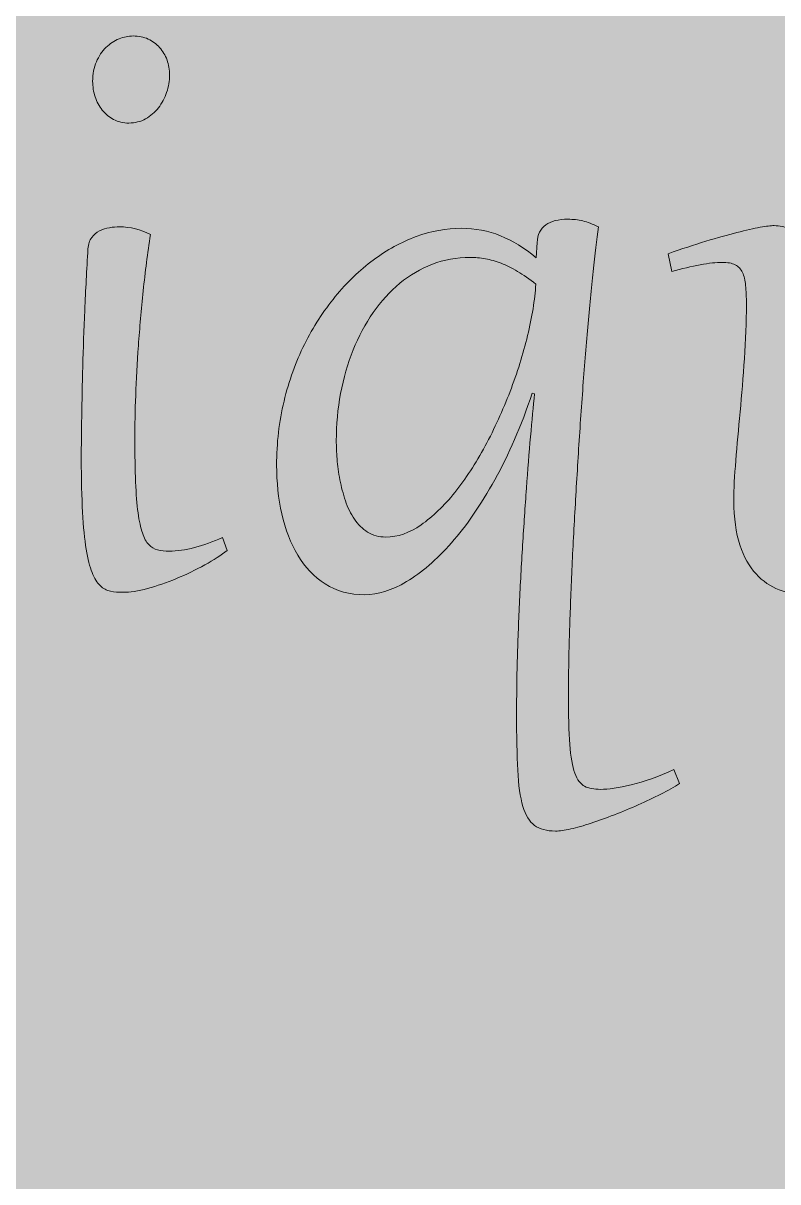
# Model space of a CAD drawing. Extents: x -4214 to -1795, y -2227 to -856.
# Drawn here: x -3194.9 to -3133.2, y -1884.3 to -1789.7 of the extents above; entities that cross this region are included whole.
import ezdxf

# ---------------------------------------------------------------- set-up
doc = ezdxf.new("R2010")
doc.units = 0
doc.header["$MEASUREMENT"] = 0
doc.layers.add('Layer 1', color=7, linetype='Continuous')

# ---------------------------------------------------------------- blocks, each defined once
blk = doc.blocks.new('block 14')
at = {"layer": 'Layer 1', "true_color": 0x2a3f49}
h = blk.add_hatch(color=149, dxfattribs=at)
h.dxf.hatch_style = 2
edge = h.paths.add_edge_path()
edge.add_spline(control_points=[(-3184.476, -1806.922), (-3184.704, -1808.447), (-3184.898, -1809.983), (-3185.06, -1811.519), (-3185.221, -1813.06), (-3185.352, -1814.545), (-3185.451, -1815.984), (-3185.554, -1817.417), (-3185.628, -1818.779), (-3185.674, -1820.059), (-3185.72, -1821.344), (-3185.743, -1822.501), (-3185.743, -1823.536), (-3185.743, -1824.928), (-3185.723, -1826.126), (-3185.684, -1827.13), (-3185.643, -1828.128), (-3185.577, -1828.973), (-3185.482, -1829.654), (-3185.387, -1830.34), (-3185.27, -1830.888), (-3185.129, -1831.297), (-3184.988, -1831.707), (-3184.814, -1832.024), (-3184.607, -1832.244), (-3184.399, -1832.465), (-3184.156, -1832.608), (-3183.882, -1832.68), (-3183.606, -1832.746), (-3183.293, -1832.777), (-3182.945, -1832.777), (-3182.3, -1832.777), (-3181.606, -1832.68), (-3180.862, -1832.485), (-3180.117, -1832.29), (-3179.361, -1832.019), (-3178.596, -1831.671), (-3178.596, -1831.671), (-3178.212, -1832.715), (-3178.212, -1832.715), (-3178.696, -1833.104), (-3179.303, -1833.504), (-3180.035, -1833.903), (-3180.767, -1834.308), (-3181.535, -1834.676), (-3182.341, -1835.014), (-3183.148, -1835.347), (-3183.936, -1835.618), (-3184.706, -1835.828), (-3185.48, -1836.038), (-3186.148, -1836.141), (-3186.711, -1836.141), (-3187.087, -1836.141), (-3187.43, -1836.11), (-3187.737, -1836.048), (-3188.047, -1835.992), (-3188.326, -1835.838), (-3188.575, -1835.598), (-3188.823, -1835.357), (-3189.043, -1834.999), (-3189.238, -1834.528), (-3189.432, -1834.062), (-3189.593, -1833.422), (-3189.721, -1832.618), (-3189.849, -1831.809), (-3189.947, -1830.806), (-3190.013, -1829.597), (-3190.08, -1828.389), (-3190.116, -1826.925), (-3190.116, -1825.205), (-3190.116, -1824.196), (-3190.105, -1823.059), (-3190.085, -1821.79), (-3190.064, -1820.525), (-3190.034, -1819.158), (-3189.993, -1817.704), (-3189.954, -1816.245), (-3189.901, -1814.709), (-3189.831, -1813.091), (-3189.765, -1811.473), (-3189.678, -1809.804), (-3189.57, -1808.089), (-3189.545, -1807.71), (-3189.442, -1807.408), (-3189.268, -1807.173), (-3189.094, -1806.937), (-3188.879, -1806.753), (-3188.623, -1806.625), (-3188.37, -1806.502), (-3188.098, -1806.415), (-3187.809, -1806.364), (-3187.52, -1806.318), (-3187.254, -1806.297), (-3187.013, -1806.297), (-3186.114, -1806.297), (-3185.267, -1806.502), (-3184.476, -1806.922)], knot_values=[0, 0, 0, 0, 1, 1, 1, 2, 2, 2, 3, 3, 3, 4, 4, 4, 5, 5, 5, 6, 6, 6, 7, 7, 7, 8, 8, 8, 9, 9, 9, 10, 10, 10, 11, 11, 11, 12, 12, 12, 13, 13, 13, 14, 14, 14, 15, 15, 15, 16, 16, 16, 17, 17, 17, 18, 18, 18, 19, 19, 19, 20, 20, 20, 21, 21, 21, 22, 22, 22, 23, 23, 23, 24, 24, 24, 25, 25, 25, 26, 26, 26, 27, 27, 27, 28, 28, 28, 29, 29, 29, 30, 30, 30, 31, 31, 31, 32, 32, 32, 32], degree=3, periodic=1)
edge = h.paths.add_edge_path()
edge.add_spline(control_points=[(-3186.227, -1797.819), (-3186.698, -1797.819), (-3187.113, -1797.721), (-3187.476, -1797.527), (-3187.84, -1797.332), (-3188.147, -1797.076), (-3188.403, -1796.759), (-3188.656, -1796.442), (-3188.854, -1796.083), (-3188.987, -1795.674), (-3189.12, -1795.264), (-3189.189, -1794.844), (-3189.189, -1794.414), (-3189.189, -1793.81), (-3189.086, -1793.277), (-3188.887, -1792.812), (-3188.685, -1792.351), (-3188.423, -1791.962), (-3188.101, -1791.644), (-3187.778, -1791.327), (-3187.423, -1791.091), (-3187.033, -1790.938), (-3186.644, -1790.784), (-3186.26, -1790.707), (-3185.884, -1790.707), (-3185.428, -1790.707), (-3185.019, -1790.789), (-3184.658, -1790.958), (-3184.294, -1791.127), (-3183.982, -1791.358), (-3183.721, -1791.655), (-3183.457, -1791.951), (-3183.258, -1792.289), (-3183.117, -1792.673), (-3182.976, -1793.052), (-3182.904, -1793.467), (-3182.904, -1793.907), (-3182.904, -1794.378), (-3182.986, -1794.844), (-3183.148, -1795.31), (-3183.306, -1795.771), (-3183.532, -1796.191), (-3183.821, -1796.57), (-3184.11, -1796.943), (-3184.458, -1797.245), (-3184.868, -1797.476), (-3185.277, -1797.701), (-3185.73, -1797.819), (-3186.227, -1797.819)], knot_values=[0, 0, 0, 0, 1, 1, 1, 2, 2, 2, 3, 3, 3, 4, 4, 4, 5, 5, 5, 6, 6, 6, 7, 7, 7, 8, 8, 8, 9, 9, 9, 10, 10, 10, 11, 11, 11, 12, 12, 12, 13, 13, 13, 14, 14, 14, 15, 15, 15, 16, 16, 16, 16], degree=3, periodic=1)
h = blk.add_hatch(color=149, dxfattribs=at)
h.dxf.hatch_style = 2
edge = h.paths.add_edge_path()
edge.add_spline(control_points=[(-3150.342, -1844.419), (-3150.342, -1846.15), (-3150.307, -1847.527), (-3150.232, -1848.556), (-3150.158, -1849.585), (-3150.02, -1850.368), (-3149.82, -1850.911), (-3149.618, -1851.459), (-3149.349, -1851.812), (-3149.014, -1851.981), (-3148.678, -1852.15), (-3148.248, -1852.232), (-3147.724, -1852.232), (-3147.081, -1852.232), (-3146.241, -1852.109), (-3145.207, -1851.858), (-3144.173, -1851.613), (-3143.011, -1851.198), (-3141.723, -1850.619), (-3141.723, -1850.619), (-3141.26, -1851.766), (-3141.26, -1851.766), (-3141.703, -1852.038), (-3142.217, -1852.319), (-3142.801, -1852.616), (-3143.385, -1852.908), (-3143.996, -1853.2), (-3144.634, -1853.492), (-3145.271, -1853.778), (-3145.921, -1854.05), (-3146.587, -1854.306), (-3147.253, -1854.562), (-3147.885, -1854.792), (-3148.489, -1854.992), (-3149.093, -1855.191), (-3149.649, -1855.35), (-3150.15, -1855.463), (-3150.655, -1855.58), (-3151.067, -1855.637), (-3151.389, -1855.637), (-3152.114, -1855.637), (-3152.685, -1855.483), (-3153.102, -1855.181), (-3153.519, -1854.879), (-3153.837, -1854.362), (-3154.059, -1853.62), (-3154.279, -1852.882), (-3154.42, -1851.894), (-3154.482, -1850.66), (-3154.541, -1849.426), (-3154.571, -1847.88), (-3154.571, -1846.027), (-3154.571, -1844.701), (-3154.551, -1843.272), (-3154.512, -1841.752), (-3154.471, -1840.226), (-3154.415, -1838.67), (-3154.341, -1837.077), (-3154.267, -1835.485), (-3154.18, -1833.888), (-3154.077, -1832.285), (-3153.977, -1830.678), (-3153.875, -1829.132), (-3153.765, -1827.642), (-3153.66, -1826.152), (-3153.547, -1824.749), (-3153.435, -1823.433), (-3153.32, -1822.117), (-3153.209, -1820.95), (-3153.102, -1819.931), (-3153.102, -1819.931), (-3153.304, -1819.89), (-3153.304, -1819.89), (-3154.19, -1822.547), (-3155.204, -1824.903), (-3156.343, -1826.945), (-3157.484, -1828.993), (-3158.667, -1830.714), (-3159.888, -1832.101), (-3161.109, -1833.494), (-3162.333, -1834.548), (-3163.554, -1835.265), (-3164.775, -1835.982), (-3165.909, -1836.34), (-3166.956, -1836.34), (-3168.218, -1836.34), (-3169.304, -1836.048), (-3170.21, -1835.454), (-3171.116, -1834.866), (-3171.861, -1834.082), (-3172.445, -1833.11), (-3173.028, -1832.137), (-3173.461, -1831.01), (-3173.745, -1829.736), (-3174.027, -1828.461), (-3174.167, -1827.14), (-3174.167, -1825.768), (-3174.167, -1823.945), (-3173.965, -1822.199), (-3173.563, -1820.535), (-3173.159, -1818.866), (-3172.603, -1817.32), (-3171.892, -1815.892), (-3171.18, -1814.463), (-3170.343, -1813.163), (-3169.383, -1811.996), (-3168.423, -1810.828), (-3167.386, -1809.83), (-3166.273, -1809.006), (-3165.159, -1808.176), (-3163.989, -1807.541), (-3162.768, -1807.091), (-3161.547, -1806.64), (-3160.318, -1806.415), (-3159.082, -1806.415), (-3157.943, -1806.415), (-3156.878, -1806.62), (-3155.89, -1807.019), (-3154.904, -1807.424), (-3153.926, -1808.028), (-3152.961, -1808.831), (-3152.961, -1808.831), (-3152.9, -1807.582), (-3152.9, -1807.582), (-3152.859, -1806.927), (-3152.621, -1806.441), (-3152.185, -1806.133), (-3151.75, -1805.826), (-3151.149, -1805.673), (-3150.383, -1805.673), (-3149.953, -1805.673), (-3149.546, -1805.719), (-3149.165, -1805.811), (-3148.781, -1805.908), (-3148.356, -1806.067), (-3147.885, -1806.297), (-3148.033, -1807.331), (-3148.182, -1808.545), (-3148.328, -1809.942), (-3148.476, -1811.335), (-3148.62, -1812.851), (-3148.763, -1814.484), (-3148.904, -1816.112), (-3149.039, -1817.832), (-3149.175, -1819.639), (-3149.308, -1821.442), (-3149.434, -1823.274), (-3149.546, -1825.123), (-3149.661, -1826.976), (-3149.769, -1828.819), (-3149.869, -1830.642), (-3149.971, -1832.47), (-3150.053, -1834.215), (-3150.122, -1835.89), (-3150.189, -1837.559), (-3150.243, -1839.125), (-3150.281, -1840.579), (-3150.322, -1842.039), (-3150.342, -1843.319), (-3150.342, -1844.419)], knot_values=[0, 0, 0, 0, 1, 1, 1, 2, 2, 2, 3, 3, 3, 4, 4, 4, 5, 5, 5, 6, 6, 6, 7, 7, 7, 8, 8, 8, 9, 9, 9, 10, 10, 10, 11, 11, 11, 12, 12, 12, 13, 13, 13, 14, 14, 14, 15, 15, 15, 16, 16, 16, 17, 17, 17, 18, 18, 18, 19, 19, 19, 20, 20, 20, 21, 21, 21, 22, 22, 22, 23, 23, 23, 24, 24, 24, 25, 25, 25, 26, 26, 26, 27, 27, 27, 28, 28, 28, 29, 29, 29, 30, 30, 30, 31, 31, 31, 32, 32, 32, 33, 33, 33, 34, 34, 34, 35, 35, 35, 36, 36, 36, 37, 37, 37, 38, 38, 38, 39, 39, 39, 40, 40, 40, 41, 41, 41, 42, 42, 42, 43, 43, 43, 44, 44, 44, 45, 45, 45, 46, 46, 46, 47, 47, 47, 48, 48, 48, 49, 49, 49, 50, 50, 50, 51, 51, 51, 52, 52, 52, 53, 53, 53, 53], degree=3, periodic=1)
edge = h.paths.add_edge_path()
edge.add_spline(control_points=[(-3153.002, -1810.966), (-3153.524, -1810.552), (-3154.021, -1810.204), (-3154.492, -1809.932), (-3154.96, -1809.656), (-3155.411, -1809.436), (-3155.841, -1809.267), (-3156.271, -1809.098), (-3156.696, -1808.975), (-3157.118, -1808.903), (-3157.543, -1808.831), (-3157.963, -1808.791), (-3158.378, -1808.791), (-3159.466, -1808.791), (-3160.49, -1808.975), (-3161.45, -1809.349), (-3162.41, -1809.717), (-3163.295, -1810.234), (-3164.107, -1810.905), (-3164.921, -1811.581), (-3165.645, -1812.379), (-3166.283, -1813.301), (-3166.92, -1814.228), (-3167.463, -1815.247), (-3167.914, -1816.352), (-3168.364, -1817.463), (-3168.707, -1818.646), (-3168.94, -1819.9), (-3169.176, -1821.155), (-3169.293, -1822.445), (-3169.293, -1823.776), (-3169.293, -1824.206), (-3169.273, -1824.698), (-3169.232, -1825.246), (-3169.193, -1825.799), (-3169.117, -1826.362), (-3169.001, -1826.945), (-3168.886, -1827.529), (-3168.735, -1828.102), (-3168.548, -1828.66), (-3168.362, -1829.219), (-3168.116, -1829.715), (-3167.814, -1830.161), (-3167.512, -1830.601), (-3167.153, -1830.959), (-3166.736, -1831.226), (-3166.319, -1831.497), (-3165.822, -1831.63), (-3165.246, -1831.63), (-3164.278, -1831.63), (-3163.318, -1831.297), (-3162.366, -1830.632), (-3161.411, -1829.966), (-3160.495, -1829.085), (-3159.617, -1827.985), (-3158.736, -1826.884), (-3157.912, -1825.619), (-3157.139, -1824.191), (-3156.368, -1822.757), (-3155.69, -1821.278), (-3155.106, -1819.747), (-3154.523, -1818.216), (-3154.044, -1816.695), (-3153.675, -1815.175), (-3153.307, -1813.659), (-3153.081, -1812.257), (-3153.002, -1810.966)], knot_values=[0, 0, 0, 0, 1, 1, 1, 2, 2, 2, 3, 3, 3, 4, 4, 4, 5, 5, 5, 6, 6, 6, 7, 7, 7, 8, 8, 8, 9, 9, 9, 10, 10, 10, 11, 11, 11, 12, 12, 12, 13, 13, 13, 14, 14, 14, 15, 15, 15, 16, 16, 16, 17, 17, 17, 18, 18, 18, 19, 19, 19, 20, 20, 20, 21, 21, 21, 22, 22, 22, 22], degree=3, periodic=1)
h = blk.add_hatch(color=149, dxfattribs=at)
h.dxf.hatch_style = 2
edge = h.paths.add_edge_path()
edge.add_spline(control_points=[(-3131.112, -1810.04), (-3131.112, -1810.956), (-3131.143, -1811.929), (-3131.204, -1812.973), (-3131.263, -1814.013), (-3131.338, -1815.067), (-3131.425, -1816.143), (-3131.512, -1817.218), (-3131.606, -1818.288), (-3131.706, -1819.353), (-3131.809, -1820.423), (-3131.901, -1821.431), (-3131.988, -1822.384), (-3132.077, -1823.341), (-3132.149, -1824.216), (-3132.211, -1825.015), (-3132.269, -1825.814), (-3132.3, -1826.479), (-3132.3, -1827.017), (-3132.3, -1828.614), (-3131.998, -1829.782), (-3131.394, -1830.524), (-3130.79, -1831.261), (-3129.986, -1831.63), (-3128.977, -1831.63), (-3127.836, -1831.63), (-3126.668, -1831.016), (-3125.473, -1829.787), (-3124.28, -1828.558), (-3123.138, -1826.761), (-3122.05, -1824.401), (-3120.962, -1822.035), (-3120.036, -1819.383), (-3119.27, -1816.434), (-3118.505, -1813.49), (-3118.016, -1810.311), (-3117.801, -1806.901), (-3117.801, -1806.901), (-3113.531, -1806.374), (-3113.531, -1806.374), (-3113.531, -1806.374), (-3113.208, -1806.394), (-3113.208, -1806.394), (-3113.331, -1807.669), (-3113.441, -1809.026), (-3113.541, -1810.454), (-3113.641, -1811.883), (-3113.733, -1813.311), (-3113.813, -1814.745), (-3113.894, -1816.173), (-3113.953, -1817.571), (-3113.994, -1818.943), (-3114.035, -1820.31), (-3114.056, -1821.575), (-3114.056, -1822.727), (-3114.056, -1824.918), (-3113.928, -1826.705), (-3113.672, -1828.097), (-3113.418, -1829.485), (-3113.088, -1830.58), (-3112.686, -1831.379), (-3112.282, -1832.178), (-3111.823, -1832.726), (-3111.306, -1833.028), (-3110.789, -1833.33), (-3110.27, -1833.483), (-3109.745, -1833.483), (-3109.438, -1833.483), (-3109.13, -1833.442), (-3108.828, -1833.36), (-3108.526, -1833.284), (-3108.242, -1833.186), (-3107.973, -1833.069), (-3107.705, -1832.956), (-3107.459, -1832.833), (-3107.239, -1832.695), (-3107.016, -1832.562), (-3106.824, -1832.444), (-3106.665, -1832.337), (-3106.665, -1832.337), (-3106, -1833.263), (-3106, -1833.263), (-3106.389, -1833.663), (-3106.832, -1834.041), (-3107.328, -1834.4), (-3107.825, -1834.753), (-3108.35, -1835.065), (-3108.9, -1835.326), (-3109.45, -1835.588), (-3110.026, -1835.792), (-3110.631, -1835.941), (-3111.235, -1836.089), (-3111.847, -1836.161), (-3112.463, -1836.161), (-3113.242, -1836.161), (-3113.997, -1836.007), (-3114.729, -1835.7), (-3115.461, -1835.388), (-3116.109, -1834.871), (-3116.672, -1834.149), (-3117.238, -1833.422), (-3117.691, -1832.454), (-3118.031, -1831.246), (-3118.374, -1830.038), (-3118.546, -1828.538), (-3118.546, -1826.735), (-3118.546, -1826.157), (-3118.533, -1825.573), (-3118.505, -1824.984), (-3118.479, -1824.396), (-3118.438, -1823.771), (-3118.384, -1823.111), (-3118.331, -1822.455), (-3118.262, -1821.744), (-3118.175, -1820.986), (-3118.085, -1820.228), (-3117.983, -1819.394), (-3117.862, -1818.477), (-3117.862, -1818.477), (-3118.082, -1818.441), (-3118.082, -1818.441), (-3118.996, -1821.81), (-3119.987, -1824.636), (-3121.054, -1826.92), (-3122.119, -1829.198), (-3123.215, -1831.041), (-3124.336, -1832.434), (-3125.458, -1833.831), (-3126.581, -1834.83), (-3127.71, -1835.424), (-3128.837, -1836.023), (-3129.912, -1836.32), (-3130.931, -1836.32), (-3131.696, -1836.32), (-3132.431, -1836.192), (-3133.137, -1835.931), (-3133.841, -1835.67), (-3134.468, -1835.239), (-3135.019, -1834.64), (-3135.569, -1834.041), (-3136.009, -1833.253), (-3136.34, -1832.275), (-3136.667, -1831.292), (-3136.831, -1830.084), (-3136.831, -1828.65), (-3136.831, -1827.708), (-3136.777, -1826.618), (-3136.67, -1825.379), (-3136.565, -1824.135), (-3136.447, -1822.814), (-3136.319, -1821.411), (-3136.191, -1820.008), (-3136.073, -1818.554), (-3135.966, -1817.059), (-3135.858, -1815.564), (-3135.805, -1814.084), (-3135.805, -1812.62), (-3135.805, -1812.026), (-3135.825, -1811.519), (-3135.866, -1811.089), (-3135.904, -1810.659), (-3135.994, -1810.301), (-3136.127, -1810.019), (-3136.263, -1809.738), (-3136.46, -1809.533), (-3136.721, -1809.395), (-3136.982, -1809.262), (-3137.343, -1809.195), (-3137.799, -1809.195), (-3138.254, -1809.195), (-3138.848, -1809.262), (-3139.581, -1809.395), (-3140.313, -1809.533), (-3141.081, -1809.712), (-3141.887, -1809.942), (-3141.887, -1809.942), (-3142.189, -1808.488), (-3142.189, -1808.488), (-3141.088, -1808.099), (-3140.064, -1807.761), (-3139.117, -1807.475), (-3138.173, -1807.183), (-3137.325, -1806.947), (-3136.58, -1806.758), (-3135.835, -1806.569), (-3135.203, -1806.43), (-3134.689, -1806.333), (-3134.171, -1806.241), (-3133.79, -1806.195), (-3133.549, -1806.195), (-3133.066, -1806.195), (-3132.671, -1806.282), (-3132.362, -1806.456), (-3132.052, -1806.63), (-3131.804, -1806.886), (-3131.617, -1807.224), (-3131.427, -1807.557), (-3131.297, -1807.961), (-3131.222, -1808.432), (-3131.151, -1808.898), (-3131.112, -1809.436), (-3131.112, -1810.04)], knot_values=[0, 0, 0, 0, 1, 1, 1, 2, 2, 2, 3, 3, 3, 4, 4, 4, 5, 5, 5, 6, 6, 6, 7, 7, 7, 8, 8, 8, 9, 9, 9, 10, 10, 10, 11, 11, 11, 12, 12, 12, 13, 13, 13, 14, 14, 14, 15, 15, 15, 16, 16, 16, 17, 17, 17, 18, 18, 18, 19, 19, 19, 20, 20, 20, 21, 21, 21, 22, 22, 22, 23, 23, 23, 24, 24, 24, 25, 25, 25, 26, 26, 26, 27, 27, 27, 28, 28, 28, 29, 29, 29, 30, 30, 30, 31, 31, 31, 32, 32, 32, 33, 33, 33, 34, 34, 34, 35, 35, 35, 36, 36, 36, 37, 37, 37, 38, 38, 38, 39, 39, 39, 40, 40, 40, 41, 41, 41, 42, 42, 42, 43, 43, 43, 44, 44, 44, 45, 45, 45, 46, 46, 46, 47, 47, 47, 48, 48, 48, 49, 49, 49, 50, 50, 50, 51, 51, 51, 52, 52, 52, 53, 53, 53, 54, 54, 54, 55, 55, 55, 56, 56, 56, 57, 57, 57, 58, 58, 58, 59, 59, 59, 60, 60, 60, 61, 61, 61, 62, 62, 62, 63, 63, 63, 64, 64, 64, 65, 65, 65, 66, 66, 66, 67, 67, 67, 67], degree=3, periodic=1)
at = {"layer": 'Layer 1', "lineweight": 0}
for points, knots in [([(-3186.227, -1797.819), (-3186.698, -1797.819), (-3187.113, -1797.721), (-3187.476, -1797.527), (-3187.84, -1797.332), (-3188.147, -1797.076), (-3188.403, -1796.759), (-3188.656, -1796.442), (-3188.854, -1796.083), (-3188.987, -1795.674), (-3189.12, -1795.264), (-3189.189, -1794.844), (-3189.189, -1794.414), (-3189.189, -1793.81), (-3189.086, -1793.277), (-3188.887, -1792.812), (-3188.685, -1792.351), (-3188.423, -1791.962), (-3188.101, -1791.644), (-3187.778, -1791.327), (-3187.423, -1791.091), (-3187.033, -1790.938), (-3186.644, -1790.784), (-3186.26, -1790.707), (-3185.884, -1790.707), (-3185.428, -1790.707), (-3185.019, -1790.789), (-3184.658, -1790.958), (-3184.294, -1791.127), (-3183.982, -1791.358), (-3183.721, -1791.655), (-3183.457, -1791.951), (-3183.258, -1792.289), (-3183.117, -1792.673), (-3182.976, -1793.052), (-3182.904, -1793.467), (-3182.904, -1793.907), (-3182.904, -1794.378), (-3182.986, -1794.844), (-3183.148, -1795.31), (-3183.306, -1795.771), (-3183.532, -1796.191), (-3183.821, -1796.57), (-3184.11, -1796.943), (-3184.458, -1797.245), (-3184.868, -1797.476), (-3185.277, -1797.701), (-3185.73, -1797.819), (-3186.227, -1797.819)], [0, 0, 0, 0, 1, 1, 1, 2, 2, 2, 3, 3, 3, 4, 4, 4, 5, 5, 5, 6, 6, 6, 7, 7, 7, 8, 8, 8, 9, 9, 9, 10, 10, 10, 11, 11, 11, 12, 12, 12, 13, 13, 13, 14, 14, 14, 15, 15, 15, 16, 16, 16, 16]), ([(-3184.476, -1806.922), (-3184.704, -1808.447), (-3184.898, -1809.983), (-3185.06, -1811.519), (-3185.221, -1813.06), (-3185.352, -1814.545), (-3185.451, -1815.984), (-3185.554, -1817.417), (-3185.628, -1818.779), (-3185.674, -1820.059), (-3185.72, -1821.344), (-3185.743, -1822.501), (-3185.743, -1823.536), (-3185.743, -1824.928), (-3185.723, -1826.126), (-3185.684, -1827.13), (-3185.643, -1828.128), (-3185.577, -1828.973), (-3185.482, -1829.654), (-3185.387, -1830.34), (-3185.27, -1830.888), (-3185.129, -1831.297), (-3184.988, -1831.707), (-3184.814, -1832.024), (-3184.607, -1832.244), (-3184.399, -1832.465), (-3184.156, -1832.608), (-3183.882, -1832.68), (-3183.606, -1832.746), (-3183.293, -1832.777), (-3182.945, -1832.777), (-3182.3, -1832.777), (-3181.606, -1832.68), (-3180.862, -1832.485), (-3180.117, -1832.29), (-3179.361, -1832.019), (-3178.596, -1831.671), (-3178.596, -1831.671), (-3178.212, -1832.715), (-3178.212, -1832.715), (-3178.696, -1833.104), (-3179.303, -1833.504), (-3180.035, -1833.903), (-3180.767, -1834.308), (-3181.535, -1834.676), (-3182.341, -1835.014), (-3183.148, -1835.347), (-3183.936, -1835.618), (-3184.706, -1835.828), (-3185.48, -1836.038), (-3186.148, -1836.141), (-3186.711, -1836.141), (-3187.087, -1836.141), (-3187.43, -1836.11), (-3187.737, -1836.048), (-3188.047, -1835.992), (-3188.326, -1835.838), (-3188.575, -1835.598), (-3188.823, -1835.357), (-3189.043, -1834.999), (-3189.238, -1834.528), (-3189.432, -1834.062), (-3189.593, -1833.422), (-3189.721, -1832.618), (-3189.849, -1831.809), (-3189.947, -1830.806), (-3190.013, -1829.597), (-3190.08, -1828.389), (-3190.116, -1826.925), (-3190.116, -1825.205), (-3190.116, -1824.196), (-3190.105, -1823.059), (-3190.085, -1821.79), (-3190.064, -1820.525), (-3190.034, -1819.158), (-3189.993, -1817.704), (-3189.954, -1816.245), (-3189.901, -1814.709), (-3189.831, -1813.091), (-3189.765, -1811.473), (-3189.678, -1809.804), (-3189.57, -1808.089), (-3189.545, -1807.71), (-3189.442, -1807.408), (-3189.268, -1807.173), (-3189.094, -1806.937), (-3188.879, -1806.753), (-3188.623, -1806.625), (-3188.37, -1806.502), (-3188.098, -1806.415), (-3187.809, -1806.364), (-3187.52, -1806.318), (-3187.254, -1806.297), (-3187.013, -1806.297), (-3186.114, -1806.297), (-3185.267, -1806.502), (-3184.476, -1806.922)], [0, 0, 0, 0, 1, 1, 1, 2, 2, 2, 3, 3, 3, 4, 4, 4, 5, 5, 5, 6, 6, 6, 7, 7, 7, 8, 8, 8, 9, 9, 9, 10, 10, 10, 11, 11, 11, 12, 12, 12, 13, 13, 13, 14, 14, 14, 15, 15, 15, 16, 16, 16, 17, 17, 17, 18, 18, 18, 19, 19, 19, 20, 20, 20, 21, 21, 21, 22, 22, 22, 23, 23, 23, 24, 24, 24, 25, 25, 25, 26, 26, 26, 27, 27, 27, 28, 28, 28, 29, 29, 29, 30, 30, 30, 31, 31, 31, 32, 32, 32, 32]), ([(-3150.342, -1844.419), (-3150.342, -1846.15), (-3150.307, -1847.527), (-3150.232, -1848.556), (-3150.158, -1849.585), (-3150.02, -1850.368), (-3149.82, -1850.911), (-3149.618, -1851.459), (-3149.349, -1851.812), (-3149.014, -1851.981), (-3148.678, -1852.15), (-3148.248, -1852.232), (-3147.724, -1852.232), (-3147.081, -1852.232), (-3146.241, -1852.109), (-3145.207, -1851.858), (-3144.173, -1851.613), (-3143.011, -1851.198), (-3141.723, -1850.619), (-3141.723, -1850.619), (-3141.26, -1851.766), (-3141.26, -1851.766), (-3141.703, -1852.038), (-3142.217, -1852.319), (-3142.801, -1852.616), (-3143.385, -1852.908), (-3143.996, -1853.2), (-3144.634, -1853.492), (-3145.271, -1853.778), (-3145.921, -1854.05), (-3146.587, -1854.306), (-3147.253, -1854.562), (-3147.885, -1854.792), (-3148.489, -1854.992), (-3149.093, -1855.191), (-3149.649, -1855.35), (-3150.15, -1855.463), (-3150.655, -1855.58), (-3151.067, -1855.637), (-3151.389, -1855.637), (-3152.114, -1855.637), (-3152.685, -1855.483), (-3153.102, -1855.181), (-3153.519, -1854.879), (-3153.837, -1854.362), (-3154.059, -1853.62), (-3154.279, -1852.882), (-3154.42, -1851.894), (-3154.482, -1850.66), (-3154.541, -1849.426), (-3154.571, -1847.88), (-3154.571, -1846.027), (-3154.571, -1844.701), (-3154.551, -1843.272), (-3154.512, -1841.752), (-3154.471, -1840.226), (-3154.415, -1838.67), (-3154.341, -1837.077), (-3154.267, -1835.485), (-3154.18, -1833.888), (-3154.077, -1832.285), (-3153.977, -1830.678), (-3153.875, -1829.132), (-3153.765, -1827.642), (-3153.66, -1826.152), (-3153.547, -1824.749), (-3153.435, -1823.433), (-3153.32, -1822.117), (-3153.209, -1820.95), (-3153.102, -1819.931), (-3153.102, -1819.931), (-3153.304, -1819.89), (-3153.304, -1819.89), (-3154.19, -1822.547), (-3155.204, -1824.903), (-3156.343, -1826.945), (-3157.484, -1828.993), (-3158.667, -1830.714), (-3159.888, -1832.101), (-3161.109, -1833.494), (-3162.333, -1834.548), (-3163.554, -1835.265), (-3164.775, -1835.982), (-3165.909, -1836.34), (-3166.956, -1836.34), (-3168.218, -1836.34), (-3169.304, -1836.048), (-3170.21, -1835.454), (-3171.116, -1834.866), (-3171.861, -1834.082), (-3172.445, -1833.11), (-3173.028, -1832.137), (-3173.461, -1831.01), (-3173.745, -1829.736), (-3174.027, -1828.461), (-3174.167, -1827.14), (-3174.167, -1825.768), (-3174.167, -1823.945), (-3173.965, -1822.199), (-3173.563, -1820.535), (-3173.159, -1818.866), (-3172.603, -1817.32), (-3171.892, -1815.892), (-3171.18, -1814.463), (-3170.343, -1813.163), (-3169.383, -1811.996), (-3168.423, -1810.828), (-3167.386, -1809.83), (-3166.273, -1809.006), (-3165.159, -1808.176), (-3163.989, -1807.541), (-3162.768, -1807.091), (-3161.547, -1806.64), (-3160.318, -1806.415), (-3159.082, -1806.415), (-3157.943, -1806.415), (-3156.878, -1806.62), (-3155.89, -1807.019), (-3154.904, -1807.424), (-3153.926, -1808.028), (-3152.961, -1808.831), (-3152.961, -1808.831), (-3152.9, -1807.582), (-3152.9, -1807.582), (-3152.859, -1806.927), (-3152.621, -1806.441), (-3152.185, -1806.133), (-3151.75, -1805.826), (-3151.149, -1805.673), (-3150.383, -1805.673), (-3149.953, -1805.673), (-3149.546, -1805.719), (-3149.165, -1805.811), (-3148.781, -1805.908), (-3148.356, -1806.067), (-3147.885, -1806.297), (-3148.033, -1807.331), (-3148.182, -1808.545), (-3148.328, -1809.942), (-3148.476, -1811.335), (-3148.62, -1812.851), (-3148.763, -1814.484), (-3148.904, -1816.112), (-3149.039, -1817.832), (-3149.175, -1819.639), (-3149.308, -1821.442), (-3149.434, -1823.274), (-3149.546, -1825.123), (-3149.661, -1826.976), (-3149.769, -1828.819), (-3149.869, -1830.642), (-3149.971, -1832.47), (-3150.053, -1834.215), (-3150.122, -1835.89), (-3150.189, -1837.559), (-3150.243, -1839.125), (-3150.281, -1840.579), (-3150.322, -1842.039), (-3150.342, -1843.319), (-3150.342, -1844.419)], [0, 0, 0, 0, 1, 1, 1, 2, 2, 2, 3, 3, 3, 4, 4, 4, 5, 5, 5, 6, 6, 6, 7, 7, 7, 8, 8, 8, 9, 9, 9, 10, 10, 10, 11, 11, 11, 12, 12, 12, 13, 13, 13, 14, 14, 14, 15, 15, 15, 16, 16, 16, 17, 17, 17, 18, 18, 18, 19, 19, 19, 20, 20, 20, 21, 21, 21, 22, 22, 22, 23, 23, 23, 24, 24, 24, 25, 25, 25, 26, 26, 26, 27, 27, 27, 28, 28, 28, 29, 29, 29, 30, 30, 30, 31, 31, 31, 32, 32, 32, 33, 33, 33, 34, 34, 34, 35, 35, 35, 36, 36, 36, 37, 37, 37, 38, 38, 38, 39, 39, 39, 40, 40, 40, 41, 41, 41, 42, 42, 42, 43, 43, 43, 44, 44, 44, 45, 45, 45, 46, 46, 46, 47, 47, 47, 48, 48, 48, 49, 49, 49, 50, 50, 50, 51, 51, 51, 52, 52, 52, 53, 53, 53, 53]), ([(-3131.112, -1810.04), (-3131.112, -1810.956), (-3131.143, -1811.929), (-3131.204, -1812.973), (-3131.263, -1814.013), (-3131.338, -1815.067), (-3131.425, -1816.143), (-3131.512, -1817.218), (-3131.606, -1818.288), (-3131.706, -1819.353), (-3131.809, -1820.423), (-3131.901, -1821.431), (-3131.988, -1822.384), (-3132.077, -1823.341), (-3132.149, -1824.216), (-3132.211, -1825.015), (-3132.269, -1825.814), (-3132.3, -1826.479), (-3132.3, -1827.017), (-3132.3, -1828.614), (-3131.998, -1829.782), (-3131.394, -1830.524), (-3130.79, -1831.261), (-3129.986, -1831.63), (-3128.977, -1831.63), (-3127.836, -1831.63), (-3126.668, -1831.016), (-3125.473, -1829.787), (-3124.28, -1828.558), (-3123.138, -1826.761), (-3122.05, -1824.401), (-3120.962, -1822.035), (-3120.036, -1819.383), (-3119.27, -1816.434), (-3118.505, -1813.49), (-3118.016, -1810.311), (-3117.801, -1806.901), (-3117.801, -1806.901), (-3113.531, -1806.374), (-3113.531, -1806.374), (-3113.531, -1806.374), (-3113.208, -1806.394), (-3113.208, -1806.394), (-3113.331, -1807.669), (-3113.441, -1809.026), (-3113.541, -1810.454), (-3113.641, -1811.883), (-3113.733, -1813.311), (-3113.813, -1814.745), (-3113.894, -1816.173), (-3113.953, -1817.571), (-3113.994, -1818.943), (-3114.035, -1820.31), (-3114.056, -1821.575), (-3114.056, -1822.727), (-3114.056, -1824.918), (-3113.928, -1826.705), (-3113.672, -1828.097), (-3113.418, -1829.485), (-3113.088, -1830.58), (-3112.686, -1831.379), (-3112.282, -1832.178), (-3111.823, -1832.726), (-3111.306, -1833.028), (-3110.789, -1833.33), (-3110.27, -1833.483), (-3109.745, -1833.483), (-3109.438, -1833.483), (-3109.13, -1833.442), (-3108.828, -1833.36), (-3108.526, -1833.284), (-3108.242, -1833.186), (-3107.973, -1833.069), (-3107.705, -1832.956), (-3107.459, -1832.833), (-3107.239, -1832.695), (-3107.016, -1832.562), (-3106.824, -1832.444), (-3106.665, -1832.337), (-3106.665, -1832.337), (-3106, -1833.263), (-3106, -1833.263), (-3106.389, -1833.663), (-3106.832, -1834.041), (-3107.328, -1834.4), (-3107.825, -1834.753), (-3108.35, -1835.065), (-3108.9, -1835.326), (-3109.45, -1835.588), (-3110.026, -1835.792), (-3110.631, -1835.941), (-3111.235, -1836.089), (-3111.847, -1836.161), (-3112.463, -1836.161), (-3113.242, -1836.161), (-3113.997, -1836.007), (-3114.729, -1835.7), (-3115.461, -1835.388), (-3116.109, -1834.871), (-3116.672, -1834.149), (-3117.238, -1833.422), (-3117.691, -1832.454), (-3118.031, -1831.246), (-3118.374, -1830.038), (-3118.546, -1828.538), (-3118.546, -1826.735), (-3118.546, -1826.157), (-3118.533, -1825.573), (-3118.505, -1824.984), (-3118.479, -1824.396), (-3118.438, -1823.771), (-3118.384, -1823.111), (-3118.331, -1822.455), (-3118.262, -1821.744), (-3118.175, -1820.986), (-3118.085, -1820.228), (-3117.983, -1819.394), (-3117.862, -1818.477), (-3117.862, -1818.477), (-3118.082, -1818.441), (-3118.082, -1818.441), (-3118.996, -1821.81), (-3119.987, -1824.636), (-3121.054, -1826.92), (-3122.119, -1829.198), (-3123.215, -1831.041), (-3124.336, -1832.434), (-3125.458, -1833.831), (-3126.581, -1834.83), (-3127.71, -1835.424), (-3128.837, -1836.023), (-3129.912, -1836.32), (-3130.931, -1836.32), (-3131.696, -1836.32), (-3132.431, -1836.192), (-3133.137, -1835.931), (-3133.841, -1835.67), (-3134.468, -1835.239), (-3135.019, -1834.64), (-3135.569, -1834.041), (-3136.009, -1833.253), (-3136.34, -1832.275), (-3136.667, -1831.292), (-3136.831, -1830.084), (-3136.831, -1828.65), (-3136.831, -1827.708), (-3136.777, -1826.618), (-3136.67, -1825.379), (-3136.565, -1824.135), (-3136.447, -1822.814), (-3136.319, -1821.411), (-3136.191, -1820.008), (-3136.073, -1818.554), (-3135.966, -1817.059), (-3135.858, -1815.564), (-3135.805, -1814.084), (-3135.805, -1812.62), (-3135.805, -1812.026), (-3135.825, -1811.519), (-3135.866, -1811.089), (-3135.904, -1810.659), (-3135.994, -1810.301), (-3136.127, -1810.019), (-3136.263, -1809.738), (-3136.46, -1809.533), (-3136.721, -1809.395), (-3136.982, -1809.262), (-3137.343, -1809.195), (-3137.799, -1809.195), (-3138.254, -1809.195), (-3138.848, -1809.262), (-3139.581, -1809.395), (-3140.313, -1809.533), (-3141.081, -1809.712), (-3141.887, -1809.942), (-3141.887, -1809.942), (-3142.189, -1808.488), (-3142.189, -1808.488), (-3141.088, -1808.099), (-3140.064, -1807.761), (-3139.117, -1807.475), (-3138.173, -1807.183), (-3137.325, -1806.947), (-3136.58, -1806.758), (-3135.835, -1806.569), (-3135.203, -1806.43), (-3134.689, -1806.333), (-3134.171, -1806.241), (-3133.79, -1806.195), (-3133.549, -1806.195), (-3133.066, -1806.195), (-3132.671, -1806.282), (-3132.362, -1806.456), (-3132.052, -1806.63), (-3131.804, -1806.886), (-3131.617, -1807.224), (-3131.427, -1807.557), (-3131.297, -1807.961), (-3131.222, -1808.432), (-3131.151, -1808.898), (-3131.112, -1809.436), (-3131.112, -1810.04)], [0, 0, 0, 0, 1, 1, 1, 2, 2, 2, 3, 3, 3, 4, 4, 4, 5, 5, 5, 6, 6, 6, 7, 7, 7, 8, 8, 8, 9, 9, 9, 10, 10, 10, 11, 11, 11, 12, 12, 12, 13, 13, 13, 14, 14, 14, 15, 15, 15, 16, 16, 16, 17, 17, 17, 18, 18, 18, 19, 19, 19, 20, 20, 20, 21, 21, 21, 22, 22, 22, 23, 23, 23, 24, 24, 24, 25, 25, 25, 26, 26, 26, 27, 27, 27, 28, 28, 28, 29, 29, 29, 30, 30, 30, 31, 31, 31, 32, 32, 32, 33, 33, 33, 34, 34, 34, 35, 35, 35, 36, 36, 36, 37, 37, 37, 38, 38, 38, 39, 39, 39, 40, 40, 40, 41, 41, 41, 42, 42, 42, 43, 43, 43, 44, 44, 44, 45, 45, 45, 46, 46, 46, 47, 47, 47, 48, 48, 48, 49, 49, 49, 50, 50, 50, 51, 51, 51, 52, 52, 52, 53, 53, 53, 54, 54, 54, 55, 55, 55, 56, 56, 56, 57, 57, 57, 58, 58, 58, 59, 59, 59, 60, 60, 60, 61, 61, 61, 62, 62, 62, 63, 63, 63, 64, 64, 64, 65, 65, 65, 66, 66, 66, 67, 67, 67, 67]), ([(-3153.002, -1810.966), (-3153.524, -1810.552), (-3154.021, -1810.204), (-3154.492, -1809.932), (-3154.96, -1809.656), (-3155.411, -1809.436), (-3155.841, -1809.267), (-3156.271, -1809.098), (-3156.696, -1808.975), (-3157.118, -1808.903), (-3157.543, -1808.831), (-3157.963, -1808.791), (-3158.378, -1808.791), (-3159.466, -1808.791), (-3160.49, -1808.975), (-3161.45, -1809.349), (-3162.41, -1809.717), (-3163.295, -1810.234), (-3164.107, -1810.905), (-3164.921, -1811.581), (-3165.645, -1812.379), (-3166.283, -1813.301), (-3166.92, -1814.228), (-3167.463, -1815.247), (-3167.914, -1816.352), (-3168.364, -1817.463), (-3168.707, -1818.646), (-3168.94, -1819.9), (-3169.176, -1821.155), (-3169.293, -1822.445), (-3169.293, -1823.776), (-3169.293, -1824.206), (-3169.273, -1824.698), (-3169.232, -1825.246), (-3169.193, -1825.799), (-3169.117, -1826.362), (-3169.001, -1826.945), (-3168.886, -1827.529), (-3168.735, -1828.102), (-3168.548, -1828.66), (-3168.362, -1829.219), (-3168.116, -1829.715), (-3167.814, -1830.161), (-3167.512, -1830.601), (-3167.153, -1830.959), (-3166.736, -1831.226), (-3166.319, -1831.497), (-3165.822, -1831.63), (-3165.246, -1831.63), (-3164.278, -1831.63), (-3163.318, -1831.297), (-3162.366, -1830.632), (-3161.411, -1829.966), (-3160.495, -1829.085), (-3159.617, -1827.985), (-3158.736, -1826.884), (-3157.912, -1825.619), (-3157.139, -1824.191), (-3156.368, -1822.757), (-3155.69, -1821.278), (-3155.106, -1819.747), (-3154.523, -1818.216), (-3154.044, -1816.695), (-3153.675, -1815.175), (-3153.307, -1813.659), (-3153.081, -1812.257), (-3153.002, -1810.966)], [0, 0, 0, 0, 1, 1, 1, 2, 2, 2, 3, 3, 3, 4, 4, 4, 5, 5, 5, 6, 6, 6, 7, 7, 7, 8, 8, 8, 9, 9, 9, 10, 10, 10, 11, 11, 11, 12, 12, 12, 13, 13, 13, 14, 14, 14, 15, 15, 15, 16, 16, 16, 17, 17, 17, 18, 18, 18, 19, 19, 19, 20, 20, 20, 21, 21, 21, 22, 22, 22, 22])]:
    blk.add_open_spline(points, degree=3, knots=knots, dxfattribs=at)
blk = doc.blocks.new('block 13')
at = {"layer": 'Layer 1'}
blk.add_blockref('block 14', (0, 0), dxfattribs=at)
blk = doc.blocks.new('block 3')
at = {"layer": 'Layer 1'}
blk.add_blockref('block 13', (0, 0), dxfattribs=at)
blk = doc.blocks.new('block 2')
at = {"layer": 'Layer 1', "true_color": 0xd1f7fe}
h = blk.add_hatch(color=7, dxfattribs=at)
h.dxf.hatch_style = 2
edge = h.paths.add_edge_path()
edge.add_spline(control_points=[(-1794.659, -1541.431), (-1798.649, -1538.412), (-1802.263, -1532.957), (-1802.263, -1532.957), (-1818.61, -1510.462), (-1812.956, -1476.786), (-1816.44, -1444.447), (-1820.965, -1402.431), (-1845.854, -1390.896), (-1845.854, -1390.896), (-1804.05, -1322.514), (-1892.292, -1300.542), (-1892.292, -1235.18), (-1892.292, -1185.07), (-1862.628, -1142.357), (-1862.628, -1091.812), (-1862.628, -1048.7), (-1902.166, -1036.972), (-1902.166, -1036.972), (-1867.403, -1000.374), (-1890.029, -934.189), (-1946.844, -934.189), (-2005.099, -934.189), (-2041.371, -964.397), (-2090.141, -964.397), (-2164.557, -964.397), (-2207.797, -887.503), (-2269.21, -938.656), (-2361.653, -869.927), (-2476.864, -966.117), (-2551.279, -966.117), (-2625.692, -966.117), (-2641.586, -875.556), (-2696.264, -901.096), (-2661.195, -910.159), (-2669.29, -950.941), (-2696.643, -950.941), (-2728.631, -950.941), (-2744.91, -917.987), (-2781.111, -917.987), (-2815.612, -917.987), (-2899.41, -972.274), (-2996.855, -864.274), (-2996.855, -864.274), (-2999.685, -861.048), (-3004.227, -855.723), (-3008.771, -861.048), (-3011.602, -864.274), (-3011.602, -864.274), (-3109.046, -972.274), (-3192.844, -917.987), (-3227.345, -917.987), (-3263.546, -917.987), (-3279.825, -950.941), (-3311.816, -950.941), (-3339.168, -950.941), (-3347.261, -910.159), (-3312.192, -901.096), (-3366.87, -875.556), (-3382.764, -966.117), (-3457.177, -966.117), (-3531.593, -966.117), (-3646.803, -869.927), (-3739.248, -938.656), (-3800.66, -887.503), (-3843.9, -964.397), (-3918.315, -964.397), (-3967.085, -964.397), (-4003.357, -934.189), (-4061.612, -934.189), (-4118.429, -934.189), (-4141.053, -1000.374), (-4106.29, -1036.972), (-4106.29, -1036.972), (-4145.828, -1048.7), (-4145.828, -1091.812), (-4145.828, -1142.357), (-4116.166, -1185.07), (-4116.166, -1235.18), (-4116.166, -1300.542), (-4204.407, -1322.514), (-4162.603, -1390.896), (-4162.603, -1390.896), (-4187.491, -1402.431), (-4192.018, -1444.447), (-4195.5, -1476.786), (-4189.846, -1510.462), (-4206.193, -1532.957), (-4206.193, -1532.957), (-4209.854, -1538.247), (-4213.797, -1541.431), (-4209.783, -1544.99), (-4206.193, -1549.904), (-4206.193, -1549.904), (-4189.846, -1572.399), (-4195.5, -1606.075), (-4192.018, -1638.414), (-4187.491, -1680.43), (-4162.603, -1691.965), (-4162.603, -1691.965), (-4204.407, -1760.348), (-4116.166, -1782.319), (-4116.166, -1847.681), (-4116.166, -1897.791), (-4145.828, -1940.504), (-4145.828, -1991.049), (-4145.828, -2034.161), (-4106.29, -2045.889), (-4106.29, -2045.889), (-4141.053, -2082.487), (-4118.429, -2148.672), (-4061.612, -2148.672), (-4003.357, -2148.672), (-3967.085, -2118.464), (-3918.315, -2118.464), (-3843.9, -2118.464), (-3800.66, -2195.358), (-3739.248, -2144.207), (-3646.803, -2212.934), (-3531.593, -2116.744), (-3457.177, -2116.744), (-3382.764, -2116.744), (-3366.87, -2207.305), (-3312.192, -2181.765), (-3347.261, -2172.702), (-3339.168, -2131.92), (-3311.816, -2131.92), (-3279.825, -2131.92), (-3263.546, -2164.874), (-3227.345, -2164.874), (-3192.844, -2164.874), (-3109.046, -2110.587), (-3011.602, -2218.587), (-3011.602, -2218.587), (-3008.771, -2221.813), (-3004.227, -2227.138), (-2999.685, -2221.813), (-2996.855, -2218.587), (-2996.855, -2218.587), (-2899.41, -2110.587), (-2815.612, -2164.874), (-2781.111, -2164.874), (-2744.91, -2164.874), (-2728.631, -2131.92), (-2696.643, -2131.92), (-2669.29, -2131.92), (-2661.195, -2172.702), (-2696.264, -2181.765), (-2641.586, -2207.305), (-2625.692, -2116.744), (-2551.279, -2116.744), (-2476.864, -2116.744), (-2361.653, -2212.934), (-2269.21, -2144.207), (-2207.797, -2195.358), (-2164.557, -2118.464), (-2090.141, -2118.464), (-2041.371, -2118.464), (-2005.099, -2148.672), (-1946.844, -2148.672), (-1890.029, -2148.672), (-1867.403, -2082.487), (-1902.166, -2045.889), (-1902.166, -2045.889), (-1862.628, -2034.161), (-1862.628, -1991.049), (-1862.628, -1940.504), (-1892.292, -1897.791), (-1892.292, -1847.681), (-1892.292, -1782.319), (-1804.05, -1760.348), (-1845.854, -1691.965), (-1845.854, -1691.965), (-1820.965, -1680.43), (-1816.44, -1638.414), (-1812.956, -1606.075), (-1818.61, -1572.399), (-1802.263, -1549.904), (-1802.263, -1549.904), (-1799.123, -1544.754), (-1794.659, -1541.431)], knot_values=[0, 0, 0, 0, 1, 1, 1, 2, 2, 2, 3, 3, 3, 4, 4, 4, 5, 5, 5, 6, 6, 6, 7, 7, 7, 8, 8, 8, 9, 9, 9, 10, 10, 10, 11, 11, 11, 12, 12, 12, 13, 13, 13, 14, 14, 14, 15, 15, 15, 16, 16, 16, 17, 17, 17, 18, 18, 18, 19, 19, 19, 20, 20, 20, 21, 21, 21, 22, 22, 22, 23, 23, 23, 24, 24, 24, 25, 25, 25, 26, 26, 26, 27, 27, 27, 28, 28, 28, 29, 29, 29, 30, 30, 30, 31, 31, 31, 32, 32, 32, 33, 33, 33, 34, 34, 34, 35, 35, 35, 36, 36, 36, 37, 37, 37, 38, 38, 38, 39, 39, 39, 40, 40, 40, 41, 41, 41, 42, 42, 42, 43, 43, 43, 44, 44, 44, 45, 45, 45, 46, 46, 46, 47, 47, 47, 48, 48, 48, 49, 49, 49, 50, 50, 50, 51, 51, 51, 52, 52, 52, 53, 53, 53, 54, 54, 54, 55, 55, 55, 56, 56, 56, 57, 57, 57, 58, 58, 58, 59, 59, 59, 60, 60, 60, 60], degree=3, periodic=1)
at = {"layer": 'Layer 1', "lineweight": 0}
blk.add_open_spline([(-1794.659, -1541.431), (-1798.649, -1538.412), (-1802.263, -1532.957), (-1802.263, -1532.957), (-1818.61, -1510.462), (-1812.956, -1476.786), (-1816.44, -1444.447), (-1820.965, -1402.431), (-1845.854, -1390.896), (-1845.854, -1390.896), (-1804.05, -1322.514), (-1892.292, -1300.542), (-1892.292, -1235.18), (-1892.292, -1185.07), (-1862.628, -1142.357), (-1862.628, -1091.812), (-1862.628, -1048.7), (-1902.166, -1036.972), (-1902.166, -1036.972), (-1867.403, -1000.374), (-1890.029, -934.189), (-1946.844, -934.189), (-2005.099, -934.189), (-2041.371, -964.397), (-2090.141, -964.397), (-2164.557, -964.397), (-2207.797, -887.503), (-2269.21, -938.656), (-2361.653, -869.927), (-2476.864, -966.117), (-2551.279, -966.117), (-2625.692, -966.117), (-2641.586, -875.556), (-2696.264, -901.096), (-2661.195, -910.159), (-2669.29, -950.941), (-2696.643, -950.941), (-2728.631, -950.941), (-2744.91, -917.987), (-2781.111, -917.987), (-2815.612, -917.987), (-2899.41, -972.274), (-2996.855, -864.274), (-2996.855, -864.274), (-2999.685, -861.048), (-3004.227, -855.723), (-3008.771, -861.048), (-3011.602, -864.274), (-3011.602, -864.274), (-3109.046, -972.274), (-3192.844, -917.987), (-3227.345, -917.987), (-3263.546, -917.987), (-3279.825, -950.941), (-3311.816, -950.941), (-3339.168, -950.941), (-3347.261, -910.159), (-3312.192, -901.096), (-3366.87, -875.556), (-3382.764, -966.117), (-3457.177, -966.117), (-3531.593, -966.117), (-3646.803, -869.927), (-3739.248, -938.656), (-3800.66, -887.503), (-3843.9, -964.397), (-3918.315, -964.397), (-3967.085, -964.397), (-4003.357, -934.189), (-4061.612, -934.189), (-4118.429, -934.189), (-4141.053, -1000.374), (-4106.29, -1036.972), (-4106.29, -1036.972), (-4145.828, -1048.7), (-4145.828, -1091.812), (-4145.828, -1142.357), (-4116.166, -1185.07), (-4116.166, -1235.18), (-4116.166, -1300.542), (-4204.407, -1322.514), (-4162.603, -1390.896), (-4162.603, -1390.896), (-4187.491, -1402.431), (-4192.018, -1444.447), (-4195.5, -1476.786), (-4189.846, -1510.462), (-4206.193, -1532.957), (-4206.193, -1532.957), (-4209.854, -1538.247), (-4213.797, -1541.431), (-4209.783, -1544.99), (-4206.193, -1549.904), (-4206.193, -1549.904), (-4189.846, -1572.399), (-4195.5, -1606.075), (-4192.018, -1638.414), (-4187.491, -1680.43), (-4162.603, -1691.965), (-4162.603, -1691.965), (-4204.407, -1760.348), (-4116.166, -1782.319), (-4116.166, -1847.681), (-4116.166, -1897.791), (-4145.828, -1940.504), (-4145.828, -1991.049), (-4145.828, -2034.161), (-4106.29, -2045.889), (-4106.29, -2045.889), (-4141.053, -2082.487), (-4118.429, -2148.672), (-4061.612, -2148.672), (-4003.357, -2148.672), (-3967.085, -2118.464), (-3918.315, -2118.464), (-3843.9, -2118.464), (-3800.66, -2195.358), (-3739.248, -2144.207), (-3646.803, -2212.934), (-3531.593, -2116.744), (-3457.177, -2116.744), (-3382.764, -2116.744), (-3366.87, -2207.305), (-3312.192, -2181.765), (-3347.261, -2172.702), (-3339.168, -2131.92), (-3311.816, -2131.92), (-3279.825, -2131.92), (-3263.546, -2164.874), (-3227.345, -2164.874), (-3192.844, -2164.874), (-3109.046, -2110.587), (-3011.602, -2218.587), (-3011.602, -2218.587), (-3008.771, -2221.813), (-3004.227, -2227.138), (-2999.685, -2221.813), (-2996.855, -2218.587), (-2996.855, -2218.587), (-2899.41, -2110.587), (-2815.612, -2164.874), (-2781.111, -2164.874), (-2744.91, -2164.874), (-2728.631, -2131.92), (-2696.643, -2131.92), (-2669.29, -2131.92), (-2661.195, -2172.702), (-2696.264, -2181.765), (-2641.586, -2207.305), (-2625.692, -2116.744), (-2551.279, -2116.744), (-2476.864, -2116.744), (-2361.653, -2212.934), (-2269.21, -2144.207), (-2207.797, -2195.358), (-2164.557, -2118.464), (-2090.141, -2118.464), (-2041.371, -2118.464), (-2005.099, -2148.672), (-1946.844, -2148.672), (-1890.029, -2148.672), (-1867.403, -2082.487), (-1902.166, -2045.889), (-1902.166, -2045.889), (-1862.628, -2034.161), (-1862.628, -1991.049), (-1862.628, -1940.504), (-1892.292, -1897.791), (-1892.292, -1847.681), (-1892.292, -1782.319), (-1804.05, -1760.348), (-1845.854, -1691.965), (-1845.854, -1691.965), (-1820.965, -1680.43), (-1816.44, -1638.414), (-1812.956, -1606.075), (-1818.61, -1572.399), (-1802.263, -1549.904), (-1802.263, -1549.904), (-1799.123, -1544.754), (-1794.659, -1541.431)], degree=3, knots=[0, 0, 0, 0, 1, 1, 1, 2, 2, 2, 3, 3, 3, 4, 4, 4, 5, 5, 5, 6, 6, 6, 7, 7, 7, 8, 8, 8, 9, 9, 9, 10, 10, 10, 11, 11, 11, 12, 12, 12, 13, 13, 13, 14, 14, 14, 15, 15, 15, 16, 16, 16, 17, 17, 17, 18, 18, 18, 19, 19, 19, 20, 20, 20, 21, 21, 21, 22, 22, 22, 23, 23, 23, 24, 24, 24, 25, 25, 25, 26, 26, 26, 27, 27, 27, 28, 28, 28, 29, 29, 29, 30, 30, 30, 31, 31, 31, 32, 32, 32, 33, 33, 33, 34, 34, 34, 35, 35, 35, 36, 36, 36, 37, 37, 37, 38, 38, 38, 39, 39, 39, 40, 40, 40, 41, 41, 41, 42, 42, 42, 43, 43, 43, 44, 44, 44, 45, 45, 45, 46, 46, 46, 47, 47, 47, 48, 48, 48, 49, 49, 49, 50, 50, 50, 51, 51, 51, 52, 52, 52, 53, 53, 53, 54, 54, 54, 55, 55, 55, 56, 56, 56, 57, 57, 57, 58, 58, 58, 59, 59, 59, 60, 60, 60, 60], dxfattribs=at)
at = {"layer": 'Layer 1'}
blk.add_blockref('block 3', (0, 0), dxfattribs=at)

msp = doc.modelspace()

# ---------------------------------------------------------------- block references
at = {"layer": 'Layer 1'}
msp.add_blockref('block 2', (0, 0), dxfattribs=at)

doc.saveas('drawing.dxf')
